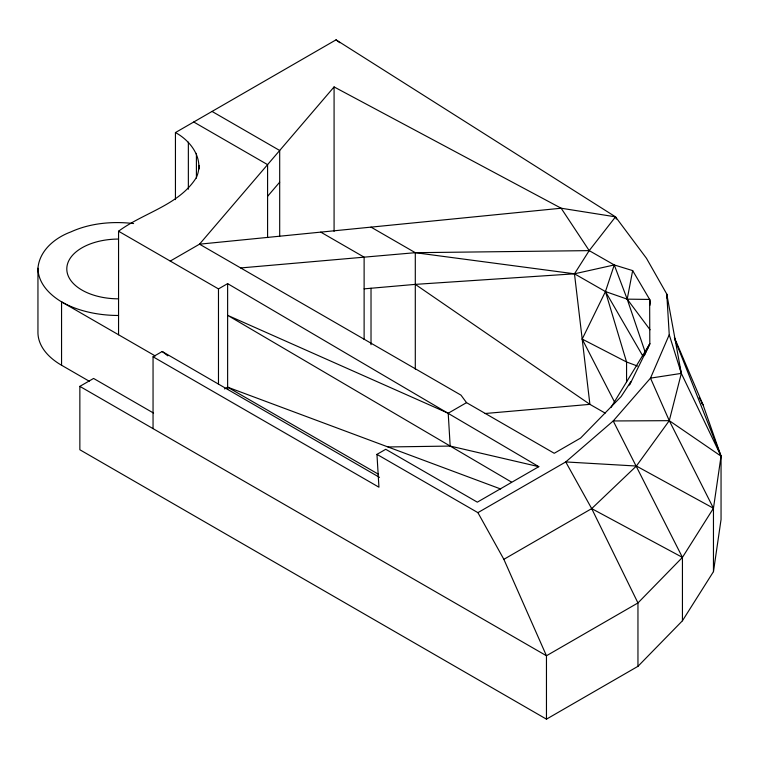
<?xml version="1.0" encoding="UTF-8"?>
<svg xmlns="http://www.w3.org/2000/svg" width="759" height="759" viewBox="0 0 759 759"><rect width="100%" height="100%" fill="white"/><g stroke="black" fill="none" stroke-linecap="round" stroke-linejoin="round"><path stroke-width="1.14" d="M153.555 413.076L93.585 378.447L79.856 386.369L79.856 449.755L546.461 719.153L637.958 666.326L682.436 620.777L713.46 571.65L713.46 508.255L721.05 456.15L703.062 404.898L674.371 337.527M713.46 571.65L721.05 519.535L721.05 456.15L674.552 338.723M170.253 261.068L199.513 244.18L334.083 86.924L561.148 208.222L589.202 250.622L614.259 264.948L632.655 270.602L627.2 299.15L645.283 352.442M667.256 298.714L666.781 294.075L669.248 334.728L650.491 378.134L669.277 420.666L721.05 456.15L681.326 373.39L666.781 294.075L646.469 258.297L615.521 216.846L336.038 39.847L175.443 132.569C191.135 141.022 204.522 159.333 196.41 177.454C179.19 205.196 143.574 212.634 118.556 231.22L118.556 334.757M89.239 381.227L60.673 364.728A80.615 46.536 0 0 1 37.95 331.617L37.95 268.221C39.477 250.432 55.065 237.757 70.805 231.941C90.245 223.051 112.522 221.116 133.603 223.554M630.008 384.149L649.808 343.789L649.647 299.435L632.655 270.602M364.121 288.856L415.296 284.378L574.478 273.809L614.259 264.948L605.454 291.56L582.191 339.083L614.657 402.223M629.296 385.126L630.748 381.891L621.09 396.625L580.588 438.076L554.241 453.284L466.529 402.649L460.969 395.126L199.513 244.18L561.148 208.222L615.521 216.846L616.299 219.047M644.382 355.601L649.808 343.789L610.995 407.46M647.304 349.131L649.808 343.789M79.856 386.369L546.461 655.757L637.958 602.94L682.436 557.391L713.46 508.255L669.277 420.666L681.326 373.39L679.656 366.55M615.521 216.846L589.202 250.622L574.478 273.809L589.904 404.357L605.179 413.114M267.585 196.325L279.692 182.188M546.461 719.153L546.461 655.757L503.862 559.326L591.697 508.615L636.384 466.035L669.277 420.666L613.215 420.96L565.74 461.937L477.904 512.648L376.957 454.366L385.743 449.29L477.326 502.164L538.805 466.671L227.624 283.629L218.478 288.913L118.556 231.22M153.052 428.626L153.052 356.787L162.198 351.502L379.519 477.383M224.579 388.931L227.624 387.166L500.674 488.995M511.471 482.069L227.624 315.327L448.208 413.228L466.529 402.649M240.679 267.946L415.296 252.69L589.202 250.622M485.058 413.513L589.904 404.357L415.296 284.378M387.991 446.966L450.182 446.064L538.805 466.671M650.14 302.936L649.647 299.435L627.2 299.15L605.454 291.56L574.478 273.809L415.296 252.69L371.018 227.131M637.484 366.047L626.564 361.986L582.191 339.083M713.46 508.255L636.384 466.035L565.74 461.937L591.697 508.615L682.436 557.391L682.436 620.777M212.046 111.44L279.692 150.491L279.692 236.315M193.744 122L267.585 164.637L267.585 237.548M320.753 232.121L364.121 257.159L364.121 339.453M227.624 387.166L378.371 474.195M155.263 355.952L61.555 301.854C49.458 294.644 38.13 283.164 37.95 268.221M153.052 356.787L378.94 487.202L376.957 454.366M336.038 39.847L339.804 42.713M162.198 351.502L167.834 355.829M701.582 403.086L703.062 404.898L699.2 397.621M650.065 329.786L627.2 299.15L614.259 264.948M642.797 355.98L605.454 291.56L626.564 361.986L626.564 381.938M477.904 512.648L503.862 559.326M682.436 557.391L613.215 420.96L650.491 378.134L681.326 373.39L669.248 334.728M591.697 508.615L637.958 602.94L637.958 666.326M649.647 299.435L650.074 305.146M448.208 413.228L450.182 446.064M415.296 252.69L415.296 369.111M371.018 288.24L371.018 344.728M334.083 86.924L334.083 231.353M227.624 283.629L227.624 389.519M218.478 288.913L218.478 384.215M199.162 165.415L199.162 168.944M196.41 153.365L196.41 178.071M188.355 142.142L188.355 189.209M175.443 132.569L175.443 199.626M61.555 365.24L61.555 301.854A80.606 46.536 0 0 0 118.556 315.478M118.556 298.828A51.754 29.876 0 0 1 66.801 268.942A51.754 29.876 0 0 1 118.556 239.066"/></g></svg>
